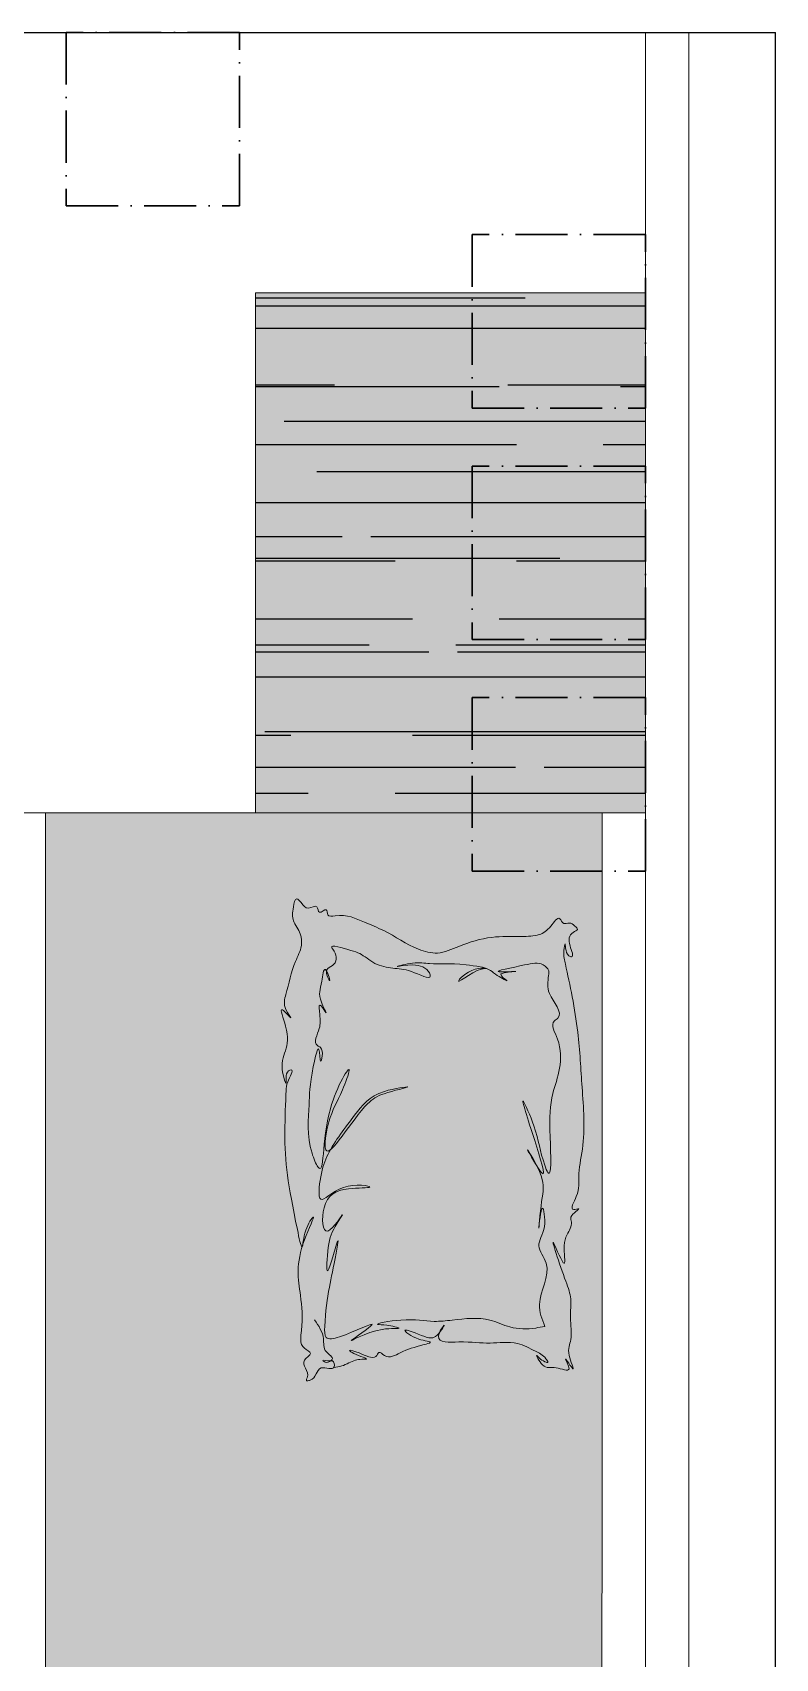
# Model space of a CAD drawing. Header units: millimetres. Extents: x -16811 to 32579, y 147992 to 176118.
# Drawn here: x -7984 to -7127, y 159342 to 161217 of the extents above; entities that cross this region are included whole.
import ezdxf

# ---------------------------------------------------------------- set-up
doc = ezdxf.new("R2010")
doc.units = ezdxf.units.MM
doc.header["$MEASUREMENT"] = 0
doc.linetypes.add('ACAD_ISO10W100', pattern=[18, 12, -3, 0, -3])
doc.layers.add('0[12345]', color=6, linetype='ACAD_ISO10W100', lineweight=30, plot=False)
doc.layers.add('Furniture[12345]', color=7, linetype='Continuous', lineweight=20)
doc.layers.add('Wall.Furniture[12345]', color=7, linetype='Continuous', lineweight=20)
doc.layers.add('Hatching[12345]', color=7, linetype='Continuous')
doc.layers.add('Wall[12345]', color=7, linetype='Continuous')

msp = doc.modelspace()

# ---------------------------------------------------------------- hatches: boundary and pattern name
at = {"layer": 'Hatching[12345]'}
h = msp.add_hatch(color=29, dxfattribs=at)
h.set_gradient(color1=(87, 49, 41), color2=(101, 56, 47), one_color=1, tint=0.29)
h.paths.add_polyline_path([(-7276.7, 160916.6), (-7726.7, 160916.6), (-7726.7, 160766.6), (-7726.7, 160316.6), (-7326.7, 160316.6), (-7276.7, 160316.6)])
at = {"layer": 'Hatching[12345]', "true_color": 0x946247}
h = msp.add_hatch(dxfattribs=at)
h.set_pattern_fill('AR-RROOF', color=25, scale=100, style=0)
h.set_pattern_definition([(0, (-58655.84, 44210.29), (220, 100), [1500, -200, 500, -100]), (0, (-58522.84, 44260.29), (-100, 133), [300, -33, 600, -75]), (0, (-58605.84, 44295.29), (520, 67), [800, -140, 400, -100])])
h.paths.add_polyline_path([(-7276.7, 160916.6), (-7726.7, 160916.6), (-7726.7, 160766.6), (-7726.7, 160316.6), (-7326.7, 160316.6), (-7276.7, 160316.6)])
at = {"layer": 'Hatching[12345]'}
h = msp.add_hatch(color=254, dxfattribs=at)
h.set_gradient(color1=(188, 218, 240), color2=(188, 218, 240), centered=1, one_color=1, tint=0.84, name='SPHERICAL')
h.paths.add_polyline_path([(-7968.9, 160316.6), (-7326.7, 160316.6), (-7326.7, 159417), (-7968.9, 159417)])
edge = h.paths.add_edge_path(flags=16)
edge.add_spline(control_points=[(-7358, 160186.2), (-7360.1, 160188), (-7363.9, 160191.2), (-7371.9, 160187.2), (-7376.2, 160200), (-7387.2, 160182.9), (-7399.4, 160174.6), (-7424.8, 160173.9), (-7455.7, 160175), (-7487.8, 160165.3), (-7515.2, 160152.2), (-7547, 160160.8), (-7571.5, 160179), (-7604.6, 160191.8), (-7623, 160201.4), (-7644.5, 160196.1), (-7643.4, 160209.1), (-7654.5, 160197.6), (-7654.3, 160213.1), (-7667.1, 160203.3), (-7672.7, 160211.8), (-7680.5, 160220.9), (-7683.6, 160204.4), (-7684.9, 160191.9), (-7673.6, 160178.8), (-7672.5, 160161.4), (-7684.4, 160139.7), (-7689.2, 160113.6), (-7695.7, 160093.6), (-7680.8, 160073.9), (-7702.7, 160099.5), (-7686.9, 160062.5), (-7691.1, 160043), (-7698.8, 160024.7), (-7689.2, 159997), (-7693.2, 160018.1), (-7680.8, 160022.2), (-7690.7, 160006.7), (-7691.7, 159986.2), (-7694.5, 159922), (-7688.6, 159885.2), (-7674, 159815.6), (-7672.8, 159816.4), (-7672.8, 159816.5)], knot_values=[0, 0, 0, 0, 0.25382, 0.460542, 0.694835, 1.139569, 1.70084, 2.377518, 3.524298, 4.836209, 5.695724, 6.447678, 7.962577, 8.761427, 9.922694, 10.207165, 10.409942, 10.689351, 10.924019, 11.259037, 11.612355, 11.832431, 12.167835, 12.701992, 13.262323, 13.72025, 14.364213, 15.686964, 16.275555, 16.641872, 17.088132, 17.726791, 18.67199, 19.557352, 19.944726, 20.430995, 20.534345, 21.017645, 21.33905, 22.928598, 26.724468, 27.411934, 27.441983, 27.441983, 27.441983, 27.441983], degree=3, periodic=0)
edge.add_spline(control_points=[(-7672.8, 159816.5), (-7680.1, 159792.7), (-7675, 159767.5), (-7671, 159727.6), (-7676.9, 159701.2), (-7658.5, 159693.4), (-7678.7, 159683.3), (-7662.6, 159672.1), (-7668.9, 159661.4), (-7660.4, 159662.5), (-7657, 159668.8), (-7651.6, 159680.6), (-7638.4, 159674.1), (-7636.2, 159677.1)], knot_values=[29.790014, 29.790014, 29.790014, 29.790014, 31.733418, 33.070592, 33.76116, 34.070204, 34.417773, 35.108341, 35.207621, 35.330254, 35.677272, 35.977512, 36.449933, 36.449933, 36.449933, 36.449933], degree=3, periodic=0)
edge.add_spline(control_points=[(-7636.2, 159677.1), (-7633.1, 159677.5), (-7624.3, 159678.7), (-7614.3, 159685.6), (-7605.3, 159686.7), (-7593.1, 159686.7), (-7610.2, 159690.7), (-7622, 159699.1), (-7604.5, 159693.5), (-7598.3, 159689.6), (-7587.4, 159687.4), (-7584.6, 159697.2), (-7574.2, 159685.8), (-7555.1, 159697.4), (-7542.1, 159700.9), (-7519.6, 159706.9), (-7542.2, 159708.7), (-7563.9, 159726.2), (-7533.9, 159713), (-7521.4, 159709.7), (-7515.7, 159715.7), (-7514.2, 159717.6)], knot_values=[0.001627, 0.001627, 0.001627, 0.001627, 0.30881, 0.885533, 1.125245, 1.294957, 1.807053, 2.014014, 2.390194, 2.791076, 3.067402, 3.255669, 3.501446, 4.111256, 5.093018, 5.333636, 5.795713, 6.424924, 7.22382, 7.634666, 7.811297, 7.811297, 7.811297, 7.811297], degree=3, periodic=0)
edge.add_spline(control_points=[(-7514.2, 159717.6), (-7514.8, 159716), (-7518.3, 159705.1), (-7482.5, 159708.2), (-7459.2, 159703.5), (-7426.6, 159708.5), (-7405.6, 159696.5), (-7394.1, 159691.4), (-7386.7, 159680.1), (-7397.8, 159686), (-7404.9, 159694.8), (-7393.9, 159673.8), (-7382.5, 159679.9), (-7358.8, 159669), (-7374.5, 159695.9), (-7354.3, 159665.6), (-7368.8, 159695.2), (-7360.3, 159710.4), (-7364.5, 159733.5), (-7361.4, 159757.2), (-7370, 159779.6), (-7393.1, 159847.8), (-7366.6, 159782.5), (-7372, 159817.3), (-7367.9, 159830.6), (-7360, 159841.8), (-7365.5, 159852.9), (-7347.6, 159862.3), (-7366.1, 159856.7), (-7351.6, 159880.1), (-7355.5, 159898.8), (-7345.1, 159942.8), (-7350, 159997.7), (-7353.5, 160068.2), (-7364.9, 160124.7), (-7371.8, 160153.4), (-7368.6, 160172.7), (-7369.7, 160152.9), (-7358, 160149.2), (-7366.2, 160166.3), (-7365.1, 160177.6), (-7353.2, 160181.8), (-7356.6, 160184.9), (-7358, 160186.2)], knot_values=[8.535132, 8.535132, 8.535132, 8.535132, 8.665562, 9.474885, 10.680581, 11.731794, 12.482799, 12.979735, 13.12789, 13.494969, 13.630671, 14.056835, 14.587313, 15.085164, 15.480512, 15.951085, 16.483501, 17.093841, 17.945825, 18.659388, 19.367318, 20.886126, 21.744859, 22.416814, 22.865961, 23.371565, 23.564984, 24.001314, 24.195364, 24.707154, 25.475673, 26.536549, 28.914258, 31.040669, 33.694428, 34.232605, 34.493516, 34.978663, 35.091565, 35.515429, 36.048451, 36.245558, 36.4021, 36.4021, 36.4021, 36.4021], degree=3, periodic=0)
edge = h.paths.add_edge_path(flags=0)
edge.add_spline(control_points=[(-7640.3, 159928.1), (-7641.2, 159926.5), (-7646.2, 159917.1), (-7651.8, 159900.9), (-7655.9, 159858.3), (-7628.8, 159892.6), (-7579.3, 159883.9), (-7628, 159884.9), (-7650.7, 159872.6), (-7649.7, 159816.5), (-7620, 159863.4), (-7637.9, 159834.9), (-7642.8, 159823.4), (-7647, 159764.4), (-7628.2, 159840), (-7635.7, 159795.6), (-7642.1, 159769.1), (-7646.5, 159738.2), (-7647.2, 159707.9), (-7621, 159713.7), (-7571.1, 159739.5), (-7635, 159695.6), (-7589.8, 159724.7), (-7552.3, 159720.8), (-7573.5, 159726.4), (-7595.3, 159726.6), (-7546.8, 159735.5), (-7527.4, 159728.8), (-7491.6, 159732.5), (-7461.7, 159736.4), (-7431.8, 159721.4), (-7409.5, 159721.2), (-7396.4, 159723.9), (-7392.9, 159724.6), (-7396.1, 159733), (-7405.1, 159756.9), (-7381, 159789.2), (-7405.2, 159818.7), (-7389.7, 159834.7), (-7396.3, 159875.9), (-7401.5, 159818.2), (-7396.5, 159875.8), (-7392.5, 159888.7), (-7399.8, 159905.1), (-7401.6, 159908.8)], knot_values=[65.447847, 65.447847, 65.447847, 65.447847, 65.63943, 66.565436, 67.420431, 68.40732, 69.420683, 70.237166, 71.43394, 72.332569, 73.176927, 73.554537, 74.554717, 75.447633, 76.66581, 77.148, 78.482837, 80.007232, 80.427044, 80.931932, 82.265181, 83.244131, 84.489691, 85.144184, 85.633812, 85.971755, 86.866409, 88.157786, 88.849889, 90.296323, 91.112463, 92.101438, 92.454034, 92.454034, 92.454034, 93.319474, 94.93311, 95.647186, 96.420475, 97.126698, 97.881117, 98.886806, 99.872246, 100.167679, 100.167679, 100.167679, 100.167679], degree=3, periodic=0)
edge.add_spline(control_points=[(-7401.6, 159908.8), (-7399.4, 159905.3), (-7389.4, 159891), (-7406.2, 159944.4), (-7425.4, 160003.4), (-7399.8, 159945.4), (-7398.7, 159925.2), (-7384.4, 159888.2), (-7387.8, 159957.9), (-7386.8, 159993.4), (-7366, 160039.6), (-7387.6, 160073.9), (-7369.1, 160084.7), (-7391.7, 160106.1), (-7389.3, 160123.9), (-7387.3, 160136.2), (-7398.6, 160145.6), (-7414.3, 160141.2), (-7460.8, 160132.7), (-7435.6, 160133.4), (-7430.7, 160133.6)], knot_values=[9.262746, 9.262746, 9.262746, 9.262746, 9.598621, 10.884297, 12.452965, 13.476101, 15.040717, 15.348451, 16.704729, 18.391968, 20.48622, 21.196783, 21.369329, 22.369403, 23.061945, 23.242728, 23.553096, 24.276746, 25.284432, 25.703927, 25.703927, 25.703927, 25.703927], degree=3, periodic=0)
edge.add_spline(control_points=[(-7430.7, 160133.6), (-7433.4, 160133.4), (-7438.8, 160132.7), (-7447.1, 160130.2), (-7429.3, 160119.2), (-7452.2, 160130.6), (-7462.4, 160145.2), (-7506, 160109.6), (-7479, 160138.6), (-7451.8, 160136.7), (-7498.2, 160144.7), (-7518.4, 160141.2), (-7543, 160145.4), (-7579.5, 160135.1), (-7532.8, 160147.6), (-7520.5, 160121.4), (-7549.6, 160137), (-7567.2, 160136.9), (-7589.6, 160141.2), (-7603.6, 160154.4), (-7618.2, 160158.4), (-7644.2, 160166.7), (-7632.2, 160154), (-7633.2, 160140.2), (-7643.9, 160138.3), (-7644.6, 160134.9), (-7644.7, 160134.5)], knot_values=[26.157068, 26.157068, 26.157068, 26.157068, 26.385216, 26.523896, 26.856192, 27.271557, 27.814993, 28.951107, 29.737919, 30.142365, 30.901079, 32.306046, 32.957682, 33.57046, 34.718549, 35.01149, 35.760324, 36.490654, 37.198885, 37.895984, 38.254443, 38.997565, 39.162584, 39.713823, 39.994801, 40.035381, 40.035381, 40.035381, 40.035381], degree=3, periodic=0)
edge.add_spline(control_points=[(-7430.7, 160133.6), (-7428.1, 160133.7), (-7424.3, 160133.9), (-7428.1, 160133.8), (-7430.7, 160133.6)], knot_values=[25.703927, 25.703927, 25.703927, 25.703927, 25.930608, 26.157068, 26.157068, 26.157068, 26.157068], degree=3, periodic=0)
edge.add_spline(control_points=[(-7430.7, 160133.6), (-7435.6, 160133.4), (-7460.8, 160132.7), (-7414.3, 160141.2), (-7398.6, 160145.6), (-7387.3, 160136.2), (-7389.3, 160123.9), (-7391.7, 160106.1), (-7369.1, 160084.7), (-7387.6, 160073.9), (-7366, 160039.6), (-7386.8, 159993.4), (-7387.8, 159957.9), (-7384.4, 159888.2), (-7398.7, 159925.2), (-7399.8, 159945.4), (-7425.4, 160003.4), (-7406.2, 159944.4), (-7389.4, 159891), (-7399.4, 159905.3), (-7401.6, 159908.8)], knot_values=[9.262746, 9.262746, 9.262746, 9.262746, 9.682241, 10.689927, 11.413577, 11.723945, 11.904729, 12.597271, 13.597345, 13.76989, 14.480453, 16.574705, 18.261945, 19.618223, 19.925956, 21.490572, 22.513709, 24.082377, 25.368053, 25.703927, 25.703927, 25.703927, 25.703927], degree=3, periodic=0)
edge.add_spline(control_points=[(-7401.6, 159908.8), (-7406.8, 159919.4), (-7418.7, 159938.5), (-7406.5, 159916.4), (-7401.6, 159908.8)], knot_values=[7.713645, 7.713645, 7.713645, 7.713645, 8.546506, 9.262746, 9.262746, 9.262746, 9.262746], degree=3, periodic=0)
h = msp.add_hatch(color=254, dxfattribs=at)
h.set_gradient(color1=(195, 213, 212), rotation=45, centered=1, one_color=1, tint=1, name='INVHEMISPHERICAL')
edge = h.paths.add_edge_path()
edge.add_spline(control_points=[(-7514.2, 159717.6), (-7514.8, 159716), (-7518.3, 159705.1), (-7482.5, 159708.2), (-7459.2, 159703.5), (-7426.6, 159708.5), (-7405.6, 159696.5), (-7394.1, 159691.4), (-7386.7, 159680.1), (-7397.8, 159686), (-7404.9, 159694.8), (-7393.9, 159673.8), (-7382.5, 159679.9), (-7358.8, 159669), (-7374.5, 159695.9), (-7354.3, 159665.6), (-7368.8, 159695.2), (-7360.3, 159710.4), (-7364.5, 159733.5), (-7362.1, 159751.9), (-7363.4, 159759.8), (-7363.7, 159761.6)], knot_values=[8.535132, 8.535132, 8.535132, 8.535132, 8.665562, 9.474885, 10.680581, 11.731794, 12.482799, 12.979735, 13.12789, 13.494969, 13.630671, 14.056835, 14.587313, 15.085164, 15.480512, 15.951085, 16.483501, 17.093841, 17.945825, 18.659388, 18.86018, 18.86018, 18.86018, 18.86018], degree=3, periodic=0)
edge.add_spline(control_points=[(-7363.7, 159761.6), (-7364.7, 159766), (-7371.5, 159784.1), (-7393.1, 159847.8), (-7366.6, 159782.5), (-7372, 159817.3), (-7367.9, 159830.6), (-7360, 159841.8), (-7365.5, 159852.9), (-7347.6, 159862.3), (-7366.1, 159856.7), (-7351.6, 159880.1), (-7355.5, 159898.8), (-7345.1, 159942.8), (-7349.6, 159993.2), (-7351.7, 160033.1), (-7353.3, 160049.9)], knot_values=[18.86018, 18.86018, 18.86018, 18.86018, 19.367318, 20.886126, 21.744859, 22.416814, 22.865961, 23.371565, 23.564984, 24.001314, 24.195364, 24.707154, 25.475673, 26.536549, 28.914258, 30.585278, 30.585278, 30.585278, 30.585278], degree=3, periodic=0)
edge.add_spline(control_points=[(-7353.3, 160049.9), (-7353.8, 160054.5), (-7357.1, 160086), (-7364.9, 160124.7), (-7371.8, 160153.4), (-7368.6, 160172.7), (-7369.7, 160152.9), (-7358, 160149.2), (-7366.2, 160166.3), (-7365.1, 160177.6), (-7353.2, 160181.8), (-7356.6, 160184.9), (-7358, 160186.2)], knot_values=[30.585278, 30.585278, 30.585278, 30.585278, 31.040669, 33.694428, 34.232605, 34.493516, 34.978663, 35.091565, 35.515429, 36.048451, 36.245558, 36.4021, 36.4021, 36.4021, 36.4021], degree=3, periodic=0)
edge.add_spline(control_points=[(-7358, 160186.2), (-7360.1, 160188), (-7363.9, 160191.2), (-7371.9, 160187.2), (-7376.2, 160200), (-7387.2, 160182.9), (-7399.4, 160174.6), (-7424.8, 160173.9), (-7455.7, 160175), (-7487.8, 160165.3), (-7515.2, 160152.2), (-7547, 160160.8), (-7571.5, 160179), (-7604.6, 160191.8), (-7623, 160201.4), (-7644.5, 160196.1), (-7643.4, 160209.1), (-7654.5, 160197.6), (-7654.3, 160213.1), (-7667.1, 160203.3), (-7672.7, 160211.8), (-7680.5, 160220.9), (-7683.6, 160204.4), (-7684.9, 160191.9), (-7673.6, 160178.8), (-7672.5, 160161.4), (-7684.4, 160139.7), (-7689.2, 160113.6), (-7695.7, 160093.6), (-7680.8, 160073.9), (-7702.7, 160099.5), (-7686.9, 160062.5), (-7691.1, 160043), (-7698.8, 160024.7), (-7689.2, 159997), (-7693.2, 160018.1), (-7680.8, 160022.2), (-7690.7, 160006.7), (-7691.7, 159986.2), (-7692.7, 159963.1), (-7692.8, 159946.5), (-7692.8, 159945.1)], knot_values=[0, 0, 0, 0, 0.317275, 0.575678, 0.868544, 1.424462, 2.12605, 2.971898, 4.405373, 6.045262, 7.119655, 8.059598, 9.953221, 10.951784, 12.403367, 12.758956, 13.012427, 13.361689, 13.655024, 14.073797, 14.515444, 14.790538, 15.209793, 15.87749, 16.577904, 17.150313, 17.955266, 19.608705, 20.344444, 20.80234, 21.360165, 22.158489, 23.339988, 24.44669, 24.930907, 25.538744, 25.667931, 26.272056, 26.673812, 28.660747, 28.840014, 28.840014, 28.840014, 28.840014], degree=3, periodic=0)
edge.add_line((-7692.8, 159945.1), (-7720.5, 159936.6))
edge.add_line((-7720.5, 159936.6), (-7692.1, 159922.6))
edge.add_spline(control_points=[(-7692.1, 159922.6), (-7690.5, 159898.4), (-7685.4, 159870), (-7674, 159815.6), (-7672.8, 159816.4), (-7672.8, 159816.5)], knot_values=[29.888741, 29.888741, 29.888741, 29.888741, 33.405585, 34.264917, 34.302479, 34.302479, 34.302479, 34.302479], degree=3, periodic=0)
edge.add_spline(control_points=[(-7672.8, 159816.5), (-7680.1, 159792.7), (-7675, 159767.5), (-7671, 159727.6), (-7676.9, 159701.2), (-7658.5, 159693.4), (-7678.7, 159683.3), (-7662.6, 159672.1), (-7668.9, 159661.4), (-7660.4, 159662.5), (-7657, 159668.8), (-7651.6, 159680.6), (-7638.4, 159674.1), (-7636.2, 159677.1)], knot_values=[37.237517, 37.237517, 37.237517, 37.237517, 39.666772, 41.33824, 42.20145, 42.587756, 43.022217, 43.885427, 44.009526, 44.162817, 44.596591, 44.97189, 45.562416, 45.562416, 45.562416, 45.562416], degree=3, periodic=0)
edge.add_spline(control_points=[(-7636.2, 159677.1), (-7633.1, 159677.5), (-7624.3, 159678.7), (-7614.3, 159685.6), (-7605.3, 159686.7), (-7593.1, 159686.7), (-7610.2, 159690.7), (-7622, 159699.1), (-7604.5, 159693.5), (-7598.3, 159689.6), (-7587.4, 159687.4), (-7584.6, 159697.2), (-7574.2, 159685.8), (-7555.1, 159697.4), (-7542.1, 159700.9), (-7519.6, 159706.9), (-7542.2, 159708.7), (-7563.9, 159726.2), (-7533.9, 159713), (-7521.4, 159709.7), (-7515.7, 159715.7), (-7514.2, 159717.6)], knot_values=[0.001627, 0.001627, 0.001627, 0.001627, 0.30881, 0.885533, 1.125245, 1.294957, 1.807053, 2.014014, 2.390194, 2.791076, 3.067402, 3.255669, 3.501446, 4.111256, 5.093018, 5.333636, 5.795713, 6.424924, 7.22382, 7.634666, 7.811297, 7.811297, 7.811297, 7.811297], degree=3, periodic=0)
edge = h.paths.add_edge_path(flags=16)
edge.add_spline(control_points=[(-7640.3, 159928.1), (-7641.2, 159926.5), (-7646.2, 159917.1), (-7651.8, 159900.9), (-7655.9, 159858.3), (-7628.8, 159892.6), (-7579.3, 159883.9), (-7628, 159884.9), (-7650.7, 159872.6), (-7649.7, 159816.5), (-7620, 159863.4), (-7637.9, 159834.9), (-7642.8, 159823.4), (-7647, 159764.4), (-7628.2, 159840), (-7635.7, 159795.6), (-7642.1, 159769.1), (-7646.5, 159738.2), (-7647.2, 159707.9), (-7621, 159713.7), (-7571.1, 159739.5), (-7635, 159695.6), (-7589.8, 159724.7), (-7552.3, 159720.8), (-7573.5, 159726.4), (-7595.3, 159726.6), (-7546.8, 159735.5), (-7527.4, 159728.8), (-7491.6, 159732.5), (-7461.7, 159736.4), (-7431.8, 159721.4), (-7409.5, 159721.2), (-7396.4, 159723.9), (-7392.9, 159724.6), (-7396.1, 159733), (-7405.1, 159756.9), (-7381, 159789.2), (-7405.2, 159818.7), (-7389.7, 159834.7), (-7396.3, 159875.9), (-7401.5, 159818.2), (-7396.5, 159875.8), (-7392.5, 159888.7), (-7399.8, 159905.1), (-7401.6, 159908.8)], knot_values=[81.809808, 81.809808, 81.809808, 81.809808, 82.049287, 83.206795, 84.275539, 85.50915, 86.775853, 87.796457, 89.292425, 90.415712, 91.471158, 91.943172, 93.193396, 94.309542, 95.832263, 96.435, 98.103547, 100.00904, 100.533805, 101.164915, 102.831476, 104.055163, 105.612114, 106.43023, 107.042265, 107.464694, 108.583011, 110.197233, 111.062361, 112.870403, 113.890579, 115.126798, 115.567543, 115.567543, 115.567543, 116.649343, 118.666388, 119.558983, 120.525594, 121.408372, 122.351396, 123.608507, 124.840307, 125.209599, 125.209599, 125.209599, 125.209599], degree=3, periodic=0)
edge.add_spline(control_points=[(-7401.6, 159908.8), (-7399.4, 159905.3), (-7389.4, 159891), (-7406.2, 159944.4), (-7425.4, 160003.4), (-7399.8, 159945.4), (-7398.7, 159925.2), (-7384.4, 159888.2), (-7387.8, 159957.9), (-7386.8, 159993.4), (-7366, 160039.6), (-7387.6, 160073.9), (-7369.1, 160084.7), (-7391.7, 160106.1), (-7389.3, 160123.9), (-7387.3, 160136.2), (-7398.6, 160145.6), (-7414.3, 160141.2), (-7460.8, 160132.7), (-7435.6, 160133.4), (-7430.7, 160133.6)], knot_values=[11.578433, 11.578433, 11.578433, 11.578433, 11.998276, 13.605371, 15.566206, 16.845127, 18.800896, 19.185564, 20.880911, 22.98996, 25.607776, 26.495979, 26.711661, 27.961754, 28.827431, 29.05341, 29.44137, 30.345933, 31.60554, 32.129909, 32.129909, 32.129909, 32.129909], degree=3, periodic=0)
edge.add_spline(control_points=[(-7430.7, 160133.6), (-7433.4, 160133.4), (-7438.8, 160132.7), (-7447.1, 160130.2), (-7429.3, 160119.2), (-7452.2, 160130.6), (-7462.4, 160145.2), (-7506, 160109.6), (-7479, 160138.6), (-7451.8, 160136.7), (-7498.2, 160144.7), (-7518.4, 160141.2), (-7543, 160145.4), (-7579.5, 160135.1), (-7532.8, 160147.6), (-7520.5, 160121.4), (-7549.6, 160137), (-7567.2, 160136.9), (-7589.6, 160141.2), (-7603.6, 160154.4), (-7618.2, 160158.4), (-7644.2, 160166.7), (-7632.2, 160154), (-7633.2, 160140.2), (-7643.9, 160138.3), (-7644.6, 160134.9), (-7644.7, 160134.5)], knot_values=[32.696336, 32.696336, 32.696336, 32.696336, 32.98152, 33.15487, 33.57024, 34.089446, 34.768741, 36.188884, 37.172399, 37.677957, 38.626349, 40.382557, 41.197102, 41.963074, 43.398186, 43.764363, 44.700405, 45.613317, 46.498606, 47.36998, 47.818054, 48.746956, 48.95323, 49.642279, 49.993501, 50.044227, 50.044227, 50.044227, 50.044227], degree=3, periodic=0)
edge.add_spline(control_points=[(-7644.7, 160134.5), (-7645.1, 160135.2), (-7648, 160139), (-7650.3, 160113.9), (-7656, 160107.1), (-7641, 160078.7), (-7654.7, 160102), (-7651.8, 160079.5), (-7651.1, 160069.3), (-7661.4, 160049.5), (-7646.9, 160045.7), (-7652.6, 160018.8), (-7652.5, 160056.8), (-7664.6, 160006.2), (-7663.7, 159980.4), (-7668.5, 159938.8), (-7645.7, 159886), (-7653.5, 159968.3), (-7610.7, 160038.1), (-7629.2, 159987.8), (-7642.3, 159968.3), (-7648.6, 159925.4), (-7642.7, 159926.2), (-7640.3, 159928.1)], knot_values=[50.993901, 50.993901, 50.993901, 50.993901, 51.097903, 51.678194, 52.686181, 53.235716, 53.695579, 54.147916, 54.82018, 55.651897, 55.831248, 56.490096, 57.063765, 57.921587, 59.786522, 62.114055, 62.821722, 65.674331, 67.720898, 68.70542, 70.3709, 71.726622, 72.344215, 72.344215, 72.344215, 72.344215], degree=3, periodic=0)
h = msp.add_hatch(color=254, dxfattribs=at)
h.set_gradient(color1=(226, 238, 238), rotation=90, one_color=1, tint=1, name='SPHERICAL')
edge = h.paths.add_edge_path()
edge.add_spline(control_points=[(-7644.7, 160134.5), (-7644.6, 160134.9), (-7643.9, 160138.3), (-7633.2, 160140.2), (-7632.2, 160154), (-7644.2, 160166.7), (-7618.2, 160158.4), (-7603.6, 160154.4), (-7589.6, 160141.2), (-7567.2, 160136.9), (-7549.6, 160137), (-7520.5, 160121.4), (-7532.8, 160147.6), (-7579.5, 160135.1), (-7543, 160145.4), (-7518.4, 160141.2), (-7498.2, 160144.7), (-7451.8, 160136.7), (-7479, 160138.6), (-7506, 160109.6), (-7462.4, 160145.2), (-7452.2, 160130.6), (-7429.3, 160119.2), (-7447.1, 160130.2), (-7438.8, 160132.7), (-7433.4, 160133.4), (-7430.7, 160133.6)], knot_values=[32.696336, 32.696336, 32.696336, 32.696336, 32.747061, 33.098284, 33.787332, 33.993606, 34.922508, 35.370582, 36.241956, 37.127245, 38.040157, 38.976199, 39.342376, 40.777488, 41.54346, 42.358005, 44.114213, 45.062605, 45.568163, 46.551678, 47.971821, 48.651116, 49.170322, 49.585692, 49.759042, 50.044227, 50.044227, 50.044227, 50.044227], degree=3, periodic=0)
edge.add_spline(control_points=[(-7430.7, 160133.6), (-7428.1, 160133.7), (-7424.3, 160133.9), (-7428.1, 160133.8), (-7430.7, 160133.6)], knot_values=[32.129909, 32.129909, 32.129909, 32.129909, 32.41326, 32.696336, 32.696336, 32.696336, 32.696336], degree=3, periodic=0)
edge.add_spline(control_points=[(-7430.7, 160133.6), (-7435.6, 160133.4), (-7460.8, 160132.7), (-7414.3, 160141.2), (-7398.6, 160145.6), (-7387.3, 160136.2), (-7389.3, 160123.9), (-7391.7, 160106.1), (-7369.1, 160084.7), (-7387.6, 160073.9), (-7366, 160039.6), (-7386.8, 159993.4), (-7387.8, 159957.9), (-7384.4, 159888.2), (-7398.7, 159925.2), (-7399.8, 159945.4), (-7425.4, 160003.4), (-7406.2, 159944.4), (-7389.4, 159891), (-7399.4, 159905.3), (-7401.6, 159908.8)], knot_values=[11.578433, 11.578433, 11.578433, 11.578433, 12.102802, 13.362409, 14.266972, 14.654932, 14.880911, 15.746588, 16.996681, 17.212363, 18.100566, 20.718382, 22.827431, 24.522779, 24.907446, 26.863215, 28.142136, 30.102971, 31.710066, 32.129909, 32.129909, 32.129909, 32.129909], degree=3, periodic=0)
edge.add_spline(control_points=[(-7401.6, 159908.8), (-7406.8, 159919.4), (-7418.7, 159938.5), (-7406.5, 159916.4), (-7401.6, 159908.8)], knot_values=[9.642056, 9.642056, 9.642056, 9.642056, 10.683132, 11.578433, 11.578433, 11.578433, 11.578433], degree=3, periodic=0)
edge.add_spline(control_points=[(-7401.6, 159908.8), (-7399.8, 159905.1), (-7392.5, 159888.7), (-7396.5, 159875.8), (-7401.5, 159818.2), (-7396.3, 159875.9), (-7389.7, 159834.7), (-7405.2, 159818.7), (-7381, 159789.2), (-7405.1, 159756.9), (-7396.1, 159733), (-7392.9, 159724.6), (-7396.4, 159723.9), (-7409.5, 159721.2), (-7431.8, 159721.4), (-7461.7, 159736.4), (-7491.6, 159732.5), (-7527.4, 159728.8), (-7546.8, 159735.5), (-7595.3, 159726.6), (-7573.5, 159726.4), (-7552.3, 159720.8), (-7589.8, 159724.7), (-7635, 159695.6), (-7571.1, 159739.5), (-7621, 159713.7), (-7647.2, 159707.9), (-7646.5, 159738.2), (-7642.1, 159769.1), (-7635.7, 159795.6), (-7628.2, 159840), (-7647, 159764.4), (-7642.8, 159823.4), (-7637.9, 159834.9), (-7620, 159863.4), (-7649.7, 159816.5), (-7650.7, 159872.6), (-7628, 159884.9), (-7579.3, 159883.9), (-7628.8, 159892.6), (-7655.9, 159858.3), (-7651.8, 159900.9), (-7646.2, 159917.1), (-7641.2, 159926.5), (-7640.3, 159928.1)], knot_values=[81.809808, 81.809808, 81.809808, 81.809808, 82.1791, 83.4109, 84.668012, 85.611035, 86.493814, 87.460425, 88.35302, 90.370065, 91.451865, 91.451865, 91.451865, 91.89261, 93.128829, 94.149004, 95.957047, 96.822175, 98.436396, 99.554714, 99.977143, 100.589178, 101.407294, 102.964244, 104.187932, 105.854493, 106.485603, 107.010367, 108.915861, 110.584407, 111.187145, 112.709866, 113.826011, 115.076236, 115.548249, 116.603696, 117.726983, 119.22295, 120.243554, 121.510258, 122.743869, 123.812613, 124.97012, 125.209599, 125.209599, 125.209599, 125.209599], degree=3, periodic=0)
edge.add_spline(control_points=[(-7640.3, 159928.1), (-7630.7, 159935.4), (-7604.1, 159979.1), (-7580.4, 159993.9), (-7535.2, 160003.2), (-7591.5, 159996), (-7611.9, 159968.1), (-7632.6, 159941.7), (-7640.3, 159928.1)], knot_values=[72.344215, 72.344215, 72.344215, 72.344215, 74.721973, 75.648583, 76.821253, 77.954916, 79.789724, 81.809808, 81.809808, 81.809808, 81.809808], degree=3, periodic=0)
edge.add_spline(control_points=[(-7640.3, 159928.1), (-7642.7, 159926.2), (-7648.6, 159925.4), (-7642.3, 159968.3), (-7629.2, 159987.8), (-7610.7, 160038.1), (-7653.5, 159968.3), (-7645.7, 159886), (-7668.5, 159938.8), (-7663.7, 159980.4), (-7664.6, 160006.2), (-7652.5, 160056.8), (-7652.6, 160018.8), (-7646.9, 160045.7), (-7661.4, 160049.5), (-7651.1, 160069.3), (-7651.8, 160079.5), (-7654.7, 160102), (-7641, 160078.7), (-7656, 160107.1), (-7650.3, 160113.9), (-7648, 160139), (-7645.1, 160135.2), (-7644.7, 160134.5)], knot_values=[50.993901, 50.993901, 50.993901, 50.993901, 51.611494, 52.967217, 54.632696, 55.617219, 57.663786, 60.516395, 61.224061, 63.551594, 65.41653, 66.274352, 66.84802, 67.506868, 67.68622, 68.517936, 69.190201, 69.642537, 70.102401, 70.651936, 71.659922, 72.240213, 72.344215, 72.344215, 72.344215, 72.344215], degree=3, periodic=0)
edge.add_spline(control_points=[(-7644.7, 160134.5), (-7645.1, 160130.1), (-7638.1, 160116.1), (-7642.7, 160131.1), (-7644.7, 160134.5)], knot_values=[50.044227, 50.044227, 50.044227, 50.044227, 50.529399, 50.993901, 50.993901, 50.993901, 50.993901], degree=3, periodic=0)
h = msp.add_hatch(color=254, dxfattribs=at)
h.set_gradient(color1=(188, 218, 240), color2=(188, 218, 240), centered=1, one_color=1, tint=0.84, name='SPHERICAL')
h.paths.add_polyline_path([(-7968.9, 159417), (-7326.7, 159417), (-7326.7, 158516.6), (-7968.9, 158516.6)])
edge = h.paths.add_edge_path(flags=16)
edge.add_spline(control_points=[(-7636.2, 159156), (-7638.4, 159159), (-7651.6, 159152.5), (-7657, 159164.3), (-7660.4, 159170.6), (-7668.9, 159171.7), (-7662.6, 159161), (-7678.7, 159149.8), (-7658.5, 159139.7), (-7676.9, 159131.9), (-7671, 159105.5), (-7675, 159065.6), (-7680.1, 159040.4), (-7672.8, 159016.6)], knot_values=[29.790014, 29.790014, 29.790014, 29.790014, 30.262434, 30.562674, 30.909692, 31.032326, 31.131605, 31.822173, 32.169742, 32.478786, 33.169354, 34.506529, 36.449933, 36.449933, 36.449933, 36.449933], degree=3, periodic=0)
edge.add_spline(control_points=[(-7672.8, 159016.6), (-7672.8, 159016.7), (-7674, 159017.5), (-7688.6, 158947.9), (-7694.5, 158911.1), (-7691.7, 158846.9), (-7690.7, 158826.4), (-7680.8, 158810.9), (-7693.2, 158815), (-7689.2, 158836.1), (-7698.8, 158808.4), (-7691.1, 158790.1), (-7686.9, 158770.6), (-7702.7, 158733.6), (-7680.8, 158759.2), (-7695.7, 158739.5), (-7689.2, 158719.5), (-7684.4, 158693.4), (-7672.5, 158671.7), (-7673.6, 158654.3), (-7684.9, 158641.2), (-7683.6, 158628.7), (-7680.5, 158612.2), (-7672.7, 158621.3), (-7667.1, 158629.8), (-7654.3, 158620), (-7654.5, 158635.5), (-7643.4, 158624), (-7644.5, 158637), (-7623, 158631.7), (-7604.6, 158641.3), (-7571.5, 158654.1), (-7547, 158672.3), (-7515.2, 158680.9), (-7487.8, 158667.8), (-7455.7, 158658.1), (-7424.8, 158659.2), (-7399.4, 158658.5), (-7387.2, 158650.2), (-7376.2, 158633.1), (-7371.9, 158645.9), (-7363.9, 158641.9), (-7360.1, 158645.1), (-7358, 158646.9)], knot_values=[0, 0, 0, 0, 0.030049, 0.717515, 4.513385, 6.102933, 6.424338, 6.907638, 7.010988, 7.497257, 7.884631, 8.769992, 9.715192, 10.353851, 10.800111, 11.166428, 11.755019, 13.07777, 13.721733, 14.179659, 14.739991, 15.274148, 15.609552, 15.829628, 16.182946, 16.517964, 16.752632, 17.032041, 17.234818, 17.519289, 18.680556, 19.479406, 20.994305, 21.746259, 22.605773, 23.917685, 25.064465, 25.741143, 26.302414, 26.747148, 26.981441, 27.188163, 27.441983, 27.441983, 27.441983, 27.441983], degree=3, periodic=0)
edge.add_spline(control_points=[(-7358, 158646.9), (-7356.6, 158648.2), (-7353.2, 158651.3), (-7365.1, 158655.5), (-7366.2, 158666.8), (-7358, 158683.9), (-7369.7, 158680.2), (-7368.6, 158660.4), (-7371.8, 158679.7), (-7364.9, 158708.4), (-7353.5, 158764.9), (-7350, 158835.4), (-7345.1, 158890.3), (-7355.5, 158934.3), (-7351.6, 158953), (-7366.1, 158976.4), (-7347.6, 158970.8), (-7365.5, 158980.2), (-7360, 158991.3), (-7367.9, 159002.5), (-7372, 159015.8), (-7366.6, 159050.6), (-7393.1, 158985.3), (-7370, 159053.5), (-7361.4, 159075.9), (-7364.5, 159099.6), (-7360.3, 159122.7), (-7368.8, 159137.9), (-7354.3, 159167.5), (-7374.5, 159137.2), (-7358.8, 159164.1), (-7382.5, 159153.2), (-7393.9, 159159.3), (-7404.9, 159138.3), (-7397.8, 159147.1), (-7386.7, 159153), (-7394.1, 159141.7), (-7405.6, 159136.6), (-7426.6, 159124.6), (-7459.2, 159129.6), (-7482.5, 159124.9), (-7518.3, 159128), (-7514.8, 159117.1), (-7514.2, 159115.5)], knot_values=[8.535132, 8.535132, 8.535132, 8.535132, 8.691674, 8.888781, 9.421803, 9.845667, 9.958569, 10.443716, 10.704627, 11.242804, 13.896563, 16.022974, 18.400683, 19.461558, 20.230077, 20.741868, 20.935918, 21.372247, 21.565667, 22.071271, 22.520417, 23.192373, 24.051106, 25.569914, 26.277843, 26.991407, 27.84339, 28.453731, 28.986147, 29.45672, 29.852067, 30.349919, 30.880397, 31.306561, 31.442263, 31.809342, 31.957497, 32.454433, 33.205438, 34.256651, 35.462346, 36.271669, 36.4021, 36.4021, 36.4021, 36.4021], degree=3, periodic=0)
edge.add_spline(control_points=[(-7514.2, 159115.5), (-7515.7, 159117.4), (-7521.4, 159123.4), (-7533.9, 159120.1), (-7563.9, 159106.9), (-7542.2, 159124.4), (-7519.6, 159126.2), (-7542.1, 159132.2), (-7555.1, 159135.7), (-7574.2, 159147.3), (-7584.6, 159135.9), (-7587.4, 159145.7), (-7598.3, 159143.5), (-7604.5, 159139.6), (-7622, 159134), (-7610.2, 159142.4), (-7593.1, 159146.4), (-7605.3, 159146.4), (-7614.3, 159147.5), (-7624.3, 159154.4), (-7633.1, 159155.6), (-7636.2, 159156)], knot_values=[0.001627, 0.001627, 0.001627, 0.001627, 0.178258, 0.589104, 1.387999, 2.01721, 2.479287, 2.719905, 3.701668, 4.311477, 4.557254, 4.745521, 5.021847, 5.42273, 5.798909, 6.005871, 6.517966, 6.687678, 6.927391, 7.504114, 7.811297, 7.811297, 7.811297, 7.811297], degree=3, periodic=0)
edge = h.paths.add_edge_path(flags=0)
edge.add_spline(control_points=[(-7401.6, 158924.3), (-7399.8, 158928), (-7392.5, 158944.4), (-7396.5, 158957.3), (-7401.5, 159014.9), (-7396.3, 158957.2), (-7389.7, 158998.4), (-7405.2, 159014.4), (-7381, 159043.9), (-7405.1, 159076.2), (-7396.1, 159100.1), (-7392.9, 159108.5), (-7396.4, 159109.2), (-7409.5, 159111.9), (-7431.8, 159111.7), (-7461.7, 159096.7), (-7491.6, 159100.6), (-7527.4, 159104.3), (-7546.8, 159097.6), (-7595.3, 159106.5), (-7573.5, 159106.7), (-7552.3, 159112.3), (-7589.8, 159108.4), (-7635, 159137.5), (-7571.1, 159093.6), (-7621, 159119.4), (-7647.2, 159125.2), (-7646.5, 159094.9), (-7642.1, 159064), (-7635.7, 159037.5), (-7628.2, 158993.1), (-7647, 159068.7), (-7642.8, 159009.7), (-7637.9, 158998.2), (-7620, 158969.7), (-7649.7, 159016.6), (-7650.7, 158960.5), (-7628, 158948.2), (-7579.3, 158949.2), (-7628.8, 158940.5), (-7655.9, 158974.8), (-7651.8, 158932.2), (-7646.2, 158916), (-7641.2, 158906.6), (-7640.3, 158905)], knot_values=[65.447847, 65.447847, 65.447847, 65.447847, 65.74328, 66.72872, 67.734409, 68.488828, 69.195051, 69.96834, 70.682416, 72.296052, 73.161492, 73.161492, 73.161492, 73.514088, 74.503063, 75.319203, 76.765637, 77.45774, 78.749117, 79.643771, 79.981714, 80.471342, 81.125835, 82.371395, 83.350345, 84.683594, 85.188482, 85.608294, 87.132689, 88.467526, 88.949716, 90.167893, 91.060809, 92.060989, 92.438599, 93.282957, 94.181586, 95.37836, 96.194843, 97.208206, 98.195095, 99.05009, 99.976096, 100.167679, 100.167679, 100.167679, 100.167679], degree=3, periodic=0)
edge.add_spline(control_points=[(-7640.3, 158905), (-7642.7, 158906.9), (-7648.6, 158907.7), (-7642.3, 158864.8), (-7629.2, 158845.3), (-7610.7, 158795), (-7653.5, 158864.8), (-7645.7, 158947.1), (-7668.5, 158894.3), (-7663.7, 158852.7), (-7664.6, 158826.9), (-7652.5, 158776.3), (-7652.6, 158814.3), (-7646.9, 158787.4), (-7661.4, 158783.6), (-7651.1, 158763.8), (-7651.8, 158753.6), (-7654.7, 158731.1), (-7641, 158754.4), (-7656, 158726), (-7650.3, 158719.2), (-7648, 158694.1), (-7645.1, 158697.9), (-7644.7, 158698.6)], knot_values=[40.795121, 40.795121, 40.795121, 40.795121, 41.289195, 42.373774, 43.706157, 44.493775, 46.131029, 48.413116, 48.979249, 50.841276, 52.333224, 53.019481, 53.478416, 54.005494, 54.148976, 54.814349, 55.352161, 55.71403, 56.081921, 56.521549, 57.327938, 57.792171, 57.875372, 57.875372, 57.875372, 57.875372], degree=3, periodic=0)
edge.add_spline(control_points=[(-7644.7, 158698.6), (-7644.6, 158698.2), (-7643.9, 158694.8), (-7633.2, 158692.9), (-7632.2, 158679.1), (-7644.2, 158666.4), (-7618.2, 158674.7), (-7603.6, 158678.7), (-7589.6, 158691.9), (-7567.2, 158696.2), (-7549.6, 158696.1), (-7520.5, 158711.7), (-7532.8, 158685.5), (-7579.5, 158698), (-7543, 158687.7), (-7518.4, 158691.9), (-7498.2, 158688.4), (-7451.8, 158696.4), (-7479, 158694.5), (-7506, 158723.5), (-7462.4, 158687.9), (-7452.2, 158702.5), (-7429.3, 158713.9), (-7447.1, 158702.9), (-7438.8, 158700.4), (-7433.4, 158699.7), (-7430.7, 158699.5)], knot_values=[26.157068, 26.157068, 26.157068, 26.157068, 26.197649, 26.478627, 27.029866, 27.194885, 27.938007, 28.296466, 28.993565, 29.701796, 30.432125, 31.180959, 31.473901, 32.62199, 33.234768, 33.886404, 35.291371, 36.050084, 36.454531, 37.241342, 38.377457, 38.920893, 39.336258, 39.668554, 39.807234, 40.035381, 40.035381, 40.035381, 40.035381], degree=3, periodic=0)
edge.add_spline(control_points=[(-7430.7, 158699.5), (-7435.6, 158699.7), (-7460.8, 158700.4), (-7414.3, 158691.9), (-7398.6, 158687.5), (-7387.3, 158696.9), (-7389.3, 158709.2), (-7391.7, 158727), (-7369.1, 158748.4), (-7387.6, 158759.2), (-7366, 158793.5), (-7386.8, 158839.7), (-7387.8, 158875.2), (-7384.4, 158944.9), (-7398.7, 158907.9), (-7399.8, 158887.7), (-7425.4, 158829.7), (-7406.2, 158888.7), (-7389.4, 158942.1), (-7399.4, 158927.8), (-7401.6, 158924.3)], knot_values=[9.262746, 9.262746, 9.262746, 9.262746, 9.682241, 10.689927, 11.413577, 11.723945, 11.904729, 12.597271, 13.597345, 13.76989, 14.480453, 16.574705, 18.261945, 19.618223, 19.925956, 21.490572, 22.513709, 24.082377, 25.368053, 25.703927, 25.703927, 25.703927, 25.703927], degree=3, periodic=0)
edge = h.paths.add_edge_path(flags=0)
edge.add_spline(control_points=[(-7640.3, 158905), (-7641.2, 158906.6), (-7646.2, 158916), (-7651.8, 158932.2), (-7655.9, 158974.8), (-7628.8, 158940.5), (-7579.3, 158949.2), (-7628, 158948.2), (-7650.7, 158960.5), (-7649.7, 159016.6), (-7620, 158969.7), (-7637.9, 158998.2), (-7642.8, 159009.7), (-7647, 159068.7), (-7628.2, 158993.1), (-7635.7, 159037.5), (-7642.1, 159064), (-7646.5, 159094.9), (-7647.2, 159125.2), (-7621, 159119.4), (-7571.1, 159093.6), (-7635, 159137.5), (-7589.8, 159108.4), (-7552.3, 159112.3), (-7573.5, 159106.7), (-7595.3, 159106.5), (-7546.8, 159097.6), (-7527.4, 159104.3), (-7491.6, 159100.6), (-7461.7, 159096.7), (-7431.8, 159111.7), (-7409.5, 159111.9), (-7396.4, 159109.2), (-7392.9, 159108.5), (-7396.1, 159100.1), (-7405.1, 159076.2), (-7381, 159043.9), (-7405.2, 159014.4), (-7389.7, 158998.4), (-7396.3, 158957.2), (-7401.5, 159014.9), (-7396.5, 158957.3), (-7392.5, 158944.4), (-7399.8, 158928), (-7401.6, 158924.3)], knot_values=[65.447847, 65.447847, 65.447847, 65.447847, 65.63943, 66.565436, 67.420431, 68.40732, 69.420683, 70.237166, 71.43394, 72.332569, 73.176927, 73.554537, 74.554717, 75.447633, 76.66581, 77.148, 78.482837, 80.007232, 80.427044, 80.931932, 82.265181, 83.244131, 84.489691, 85.144184, 85.633812, 85.971755, 86.866409, 88.157786, 88.849889, 90.296323, 91.112463, 92.101438, 92.454034, 92.454034, 92.454034, 93.319474, 94.93311, 95.647186, 96.420475, 97.126698, 97.881117, 98.886806, 99.872246, 100.167679, 100.167679, 100.167679, 100.167679], degree=3, periodic=0)
edge.add_spline(control_points=[(-7401.6, 158924.3), (-7406.8, 158913.7), (-7418.7, 158894.6), (-7406.5, 158916.7), (-7401.6, 158924.3)], knot_values=[7.713645, 7.713645, 7.713645, 7.713645, 8.546506, 9.262746, 9.262746, 9.262746, 9.262746], degree=3, periodic=0)
edge.add_spline(control_points=[(-7401.6, 158924.3), (-7399.4, 158927.8), (-7389.4, 158942.1), (-7406.2, 158888.7), (-7425.4, 158829.7), (-7399.8, 158887.7), (-7398.7, 158907.9), (-7384.4, 158944.9), (-7387.8, 158875.2), (-7386.8, 158839.7), (-7366, 158793.5), (-7387.6, 158759.2), (-7369.1, 158748.4), (-7391.7, 158727), (-7389.3, 158709.2), (-7387.3, 158696.9), (-7398.6, 158687.5), (-7414.3, 158691.9), (-7460.8, 158700.4), (-7435.6, 158699.7), (-7430.7, 158699.5)], knot_values=[9.262746, 9.262746, 9.262746, 9.262746, 9.598621, 10.884297, 12.452965, 13.476101, 15.040717, 15.348451, 16.704729, 18.391968, 20.48622, 21.196783, 21.369329, 22.369403, 23.061945, 23.242728, 23.553096, 24.276746, 25.284432, 25.703927, 25.703927, 25.703927, 25.703927], degree=3, periodic=0)
edge.add_spline(control_points=[(-7430.7, 158699.5), (-7428.1, 158699.4), (-7424.3, 158699.2), (-7428.1, 158699.3), (-7430.7, 158699.5)], knot_values=[25.703927, 25.703927, 25.703927, 25.703927, 25.930608, 26.157068, 26.157068, 26.157068, 26.157068], degree=3, periodic=0)
edge.add_spline(control_points=[(-7430.7, 158699.5), (-7433.4, 158699.7), (-7438.8, 158700.4), (-7447.1, 158702.9), (-7429.3, 158713.9), (-7452.2, 158702.5), (-7462.4, 158687.9), (-7506, 158723.5), (-7479, 158694.5), (-7451.8, 158696.4), (-7498.2, 158688.4), (-7518.4, 158691.9), (-7543, 158687.7), (-7579.5, 158698), (-7532.8, 158685.5), (-7520.5, 158711.7), (-7549.6, 158696.1), (-7567.2, 158696.2), (-7589.6, 158691.9), (-7603.6, 158678.7), (-7618.2, 158674.7), (-7644.2, 158666.4), (-7632.2, 158679.1), (-7633.2, 158692.9), (-7643.9, 158694.8), (-7644.6, 158698.2), (-7644.7, 158698.6)], knot_values=[26.157068, 26.157068, 26.157068, 26.157068, 26.385216, 26.523896, 26.856192, 27.271557, 27.814993, 28.951107, 29.737919, 30.142365, 30.901079, 32.306046, 32.957682, 33.57046, 34.718549, 35.01149, 35.760324, 36.490654, 37.198885, 37.895984, 38.254443, 38.997565, 39.162584, 39.713823, 39.994801, 40.035381, 40.035381, 40.035381, 40.035381], degree=3, periodic=0)
edge.add_spline(control_points=[(-7644.7, 158698.6), (-7645.1, 158703), (-7638.1, 158717), (-7642.7, 158702), (-7644.7, 158698.6)], knot_values=[40.035381, 40.035381, 40.035381, 40.035381, 40.423519, 40.795121, 40.795121, 40.795121, 40.795121], degree=3, periodic=0)
edge.add_spline(control_points=[(-7644.7, 158698.6), (-7645.1, 158697.9), (-7648, 158694.1), (-7650.3, 158719.2), (-7656, 158726), (-7641, 158754.4), (-7654.7, 158731.1), (-7651.8, 158753.6), (-7651.1, 158763.8), (-7661.4, 158783.6), (-7646.9, 158787.4), (-7652.6, 158814.3), (-7652.5, 158776.3), (-7664.6, 158826.9), (-7663.7, 158852.7), (-7668.5, 158894.3), (-7645.7, 158947.1), (-7653.5, 158864.8), (-7610.7, 158795), (-7629.2, 158845.3), (-7642.3, 158864.8), (-7648.6, 158907.7), (-7642.7, 158906.9), (-7640.3, 158905)], knot_values=[40.795121, 40.795121, 40.795121, 40.795121, 40.878322, 41.342555, 42.148944, 42.588573, 42.956463, 43.318333, 43.856144, 44.521517, 44.664999, 45.192077, 45.651012, 46.337269, 47.829218, 49.691244, 50.257377, 52.539465, 54.176718, 54.964336, 56.29672, 57.381298, 57.875372, 57.875372, 57.875372, 57.875372], degree=3, periodic=0)
edge.add_spline(control_points=[(-7640.3, 158905), (-7630.7, 158897.7), (-7604.1, 158854), (-7580.4, 158839.2), (-7535.2, 158829.9), (-7591.5, 158837.1), (-7611.9, 158865), (-7632.6, 158891.4), (-7640.3, 158905)], knot_values=[57.875372, 57.875372, 57.875372, 57.875372, 59.777578, 60.518867, 61.457002, 62.363933, 63.831779, 65.447847, 65.447847, 65.447847, 65.447847], degree=3, periodic=0)

# ---------------------------------------------------------------- linework, layer by layer
at = {"layer": '0[12345]', "ltscale": 5}
for points in [[(-7945.2, 161016.6), (-7745.2, 161016.6), (-7745.2, 161216.6), (-7945.2, 161216.6)], [(-7476.7, 160783.5), (-7276.7, 160783.5), (-7276.7, 160983.5), (-7476.7, 160983.5)], [(-7476.7, 160516.6), (-7276.7, 160516.6), (-7276.7, 160716.6), (-7476.7, 160716.6)], [(-7476.7, 160249.6), (-7276.7, 160249.6), (-7276.7, 160449.6), (-7476.7, 160449.6)]]:
    msp.add_lwpolyline(points, close=True, dxfattribs=at)
at = {"layer": 'Furniture[12345]'}
for p, q in [((-7276.7, 157241.6), (-7276.7, 161216.6)), ((-7726.7, 160316.6), (-7726.7, 160916.6)), ((-7726.7, 160916.6), (-7276.7, 160916.6)), ((-7276.7, 160316.6), (-8856.7, 160316.6))]:
    msp.add_line(p, q, dxfattribs=at)
at = {"layer": 'Furniture[12345]', "color": 150}
msp.add_line((-7968.9, 158516.6), (-7968.9, 160317), dxfattribs=at)
at = {"layer": 'Furniture[12345]', "color": 7}
msp.add_lwpolyline([(-7326.7, 160316.6), (-7276.7, 160316.6), (-7276.7, 158516.6), (-7326.9, 158516.6)], close=True, dxfattribs=at)
at = {"layer": 'Furniture[12345]', "color": 252}
for points in [[(-7358, 160186.2), (-7364.8, 160189.7), (-7371, 160189.3), (-7375.5, 160194.7), (-7385.8, 160186.2), (-7399.4, 160176.3), (-7419.6, 160174.2), (-7454, 160173.2), (-7492, 160162.7), (-7516.6, 160155.1), (-7538.7, 160159.5), (-7578.7, 160181), (-7600.7, 160190.6), (-7634.7, 160198.1), (-7643.2, 160199.2), (-7644.9, 160205), (-7652.8, 160202.1), (-7655.7, 160208.5), (-7665.6, 160206.8), (-7674, 160213.2), (-7679, 160217.5), (-7682.8, 160208.2), (-7682.8, 160192.2), (-7674.9, 160177.3), (-7673.7, 160163.6), (-7680.4, 160145.5), (-7691.5, 160107.4), (-7691.5, 160089.8), (-7685.9, 160080.3), (-7695.6, 160089.5), (-7691.8, 160070.7), (-7692.1, 160042.4), (-7695, 160016), (-7691.4, 160005), (-7688.5, 160019.3), (-7685.6, 160020.4), (-7689.4, 160006.4), (-7691.2, 159996.9), (-7692.7, 159949.3), (-7678.3, 159836.3), (-7672.9, 159816.4), (-7668.6, 159835.4), (-7660, 159850.7), (-7670, 159824.5), (-7674.7, 159760.1), (-7673.5, 159720), (-7670.2, 159699.5), (-7663.2, 159693.4), (-7670.2, 159685.6), (-7666.9, 159665.2), (-7667.7, 159662.3), (-7664.1, 159662.3), (-7656.7, 159669.7), (-7651, 159676.6), (-7635.7, 159677.9), (-7637.8, 159684.8), (-7644.6, 159682.9), (-7648.9, 159685.2), (-7640.7, 159684.8), (-7638, 159686.6), (-7644.8, 159695.2), (-7648.2, 159710.2), (-7658.4, 159732.2)], [(-7636.2, 159677.1), (-7627.1, 159678.9), (-7611.2, 159685.6), (-7604.1, 159686.6), (-7599, 159686.9), (-7613, 159693.2), (-7618, 159696.8), (-7607.1, 159694), (-7596, 159689.5), (-7587.7, 159689.9), (-7584.3, 159694.4), (-7577.8, 159691), (-7559.7, 159694), (-7531.9, 159703.6), (-7525, 159705.9), (-7538.3, 159710), (-7554.2, 159720.1), (-7531.4, 159712.8), (-7519.1, 159712.8), (-7509, 159726), (-7515.4, 159713.2), (-7492.1, 159706.6), (-7455.9, 159705.3), (-7424.4, 159704.8), (-7403.7, 159695.9), (-7391.5, 159687.3), (-7389.3, 159683.4), (-7399.2, 159688.2), (-7402.1, 159691.1), (-7395.4, 159680.2), (-7379.8, 159676.8), (-7364.9, 159675.8), (-7369, 159686.9), (-7360.4, 159675.8), (-7364.8, 159691.1), (-7362.9, 159709.3), (-7363.2, 159734.9), (-7362.9, 159756.3), (-7368.7, 159776.7), (-7382.4, 159820.2), (-7370.5, 159797.3), (-7370.5, 159817.5), (-7367.1, 159830.5), (-7362.1, 159844.8), (-7362.7, 159850.6), (-7353.8, 159860.1), (-7359.5, 159859.4), (-7356.5, 159874.4), (-7353.7, 159897.3), (-7349.5, 159928.8), (-7349.8, 160000.2), (-7354.8, 160063.8), (-7369.1, 160142.1), (-7370.7, 160158.1), (-7369.5, 160165.9), (-7365.2, 160152), (-7362, 160150.8), (-7363.7, 160163.4), (-7360, 160178.9), (-7355.2, 160182.4), (-7358, 160186.2)]]:
    msp.add_spline(points, degree=3, dxfattribs=at)
at = {"layer": 'Furniture[12345]', "color": 253}
msp.add_spline([(-7392.9, 159724.6), (-7399, 159749.8), (-7391.4, 159797.6), (-7399.7, 159817.4), (-7393.3, 159839.7), (-7395.8, 159860.7), (-7399.7, 159838.4), (-7396.5, 159868.4), (-7396.9, 159898), (-7412.6, 159928), (-7396, 159901.1), (-7404.5, 159938.8), (-7417.5, 159984), (-7405.4, 159955.8), (-7392.9, 159910.5), (-7389.3, 159902), (-7386.7, 159942.6), (-7383.5, 159993.2), (-7378.2, 160055.8), (-7381.7, 160076.8), (-7377.8, 160080.1), (-7387.5, 160108.5), (-7388.4, 160129.2), (-7388.3, 160134.7), (-7394.6, 160141.4), (-7416.3, 160141.3), (-7445.6, 160133.5), (-7426.2, 160133.9), (-7439.7, 160132.3), (-7443.5, 160130.6), (-7436.6, 160123.4), (-7447.6, 160129.2), (-7461.7, 160137.3), (-7492.5, 160122.6), (-7473.3, 160136.4), (-7461.2, 160137.6), (-7483.7, 160141.5), (-7525.8, 160143), (-7545.3, 160143.5), (-7563.3, 160139.6), (-7529, 160136.3), (-7524.9, 160128.5), (-7546.7, 160133.8), (-7568.3, 160137.7), (-7588.8, 160143.2), (-7606.4, 160154.5), (-7616.5, 160158.1), (-7638.6, 160161.2), (-7635.7, 160157.1), (-7637.6, 160140.7), (-7644.4, 160135.7), (-7641, 160123.3), (-7646, 160136), (-7650, 160122.7), (-7650.6, 160098.5), (-7645.3, 160086.4), (-7652.1, 160095.1), (-7652.5, 160084.3), (-7653.1, 160068.1), (-7655.2, 160048.3), (-7651.5, 160046.1), (-7651.5, 160030.3), (-7653.4, 160044), (-7659.9, 160024.4), (-7664.7, 159979.9), (-7661.4, 159924.2), (-7654.7, 159908.6), (-7640.2, 159975.5), (-7618.5, 160019.5), (-7626.3, 159997.2), (-7641.9, 159960.4), (-7645.5, 159928.1), (-7597.2, 159981.3), (-7578.2, 159992.9), (-7551.1, 160000.6), (-7577.8, 159995.5), (-7612.2, 159968.1), (-7642.8, 159923.3), (-7651.4, 159896.9), (-7651.4, 159871.2), (-7625.1, 159884.9), (-7594.7, 159885.2), (-7619.2, 159883.2), (-7647.5, 159861.2), (-7643.3, 159834.5), (-7626.3, 159853.3), (-7632.3, 159843.7), (-7642.6, 159815.5), (-7643.3, 159788.7), (-7631.4, 159823.3), (-7633.6, 159809), (-7641.4, 159769.7), (-7646.7, 159724.3), (-7644.9, 159711.8), (-7629.8, 159712.5), (-7592.2, 159726.2), (-7615.7, 159708.6), (-7580.5, 159721.1), (-7560.9, 159722.6), (-7575.2, 159725.9), (-7585.3, 159726.8), (-7559, 159731.9), (-7520.3, 159730.3), (-7499.6, 159731.8), (-7456.2, 159731.8), (-7433, 159723.9), (-7403.3, 159722.7), (-7392.9, 159724.6)], degree=3, dxfattribs=at)
at = {"layer": 'Wall.Furniture[12345]'}
msp.add_line((-7226.7, 159156.6), (-7226.7, 161216.6), dxfattribs=at)
at = {"layer": 'Wall[12345]'}
for p in [(-8212.2, 161216.6), (-7126.7, 159156.6)]:
    msp.add_line(p, (-7126.7, 161216.6), dxfattribs=at)

doc.saveas('drawing.dxf')
